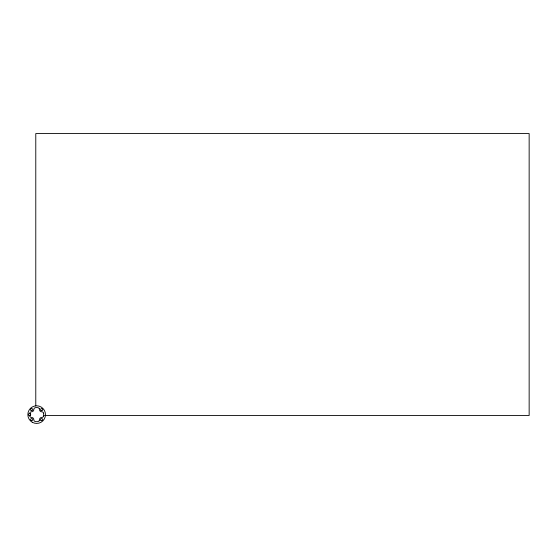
<?xml version="1.0" encoding="UTF-8"?>
<svg xmlns="http://www.w3.org/2000/svg" width="557" height="557" viewBox="0 0 557 557"><rect width="100%" height="100%" fill="white"/><g stroke="black" fill="none" stroke-linecap="round" stroke-linejoin="round"><path stroke-width="0.84" d="M30.642 414.854A1.058 1.058 0 0 1 28.894 415.39A1.058 1.058 0 0 1 29.305 413.607A1.058 1.058 0 0 1 30.642 414.854L29.765 416.058A1.601 1.601 0 0 0 30.085 416.733L30.572 417.158A2.332 2.332 0 0 0 31.728 417.485A2.117 2.117 0 0 1 33.789 419.553A2.332 2.332 0 0 0 34.109 420.709L34.541 421.196A1.601 1.601 0 0 0 35.216 421.517A7.046 7.046 0 0 0 38.036 421.531L38.106 421.517A1.601 1.601 0 0 0 38.774 421.189L39.206 420.702M44.483 415.501L529.15 415.501L529.15 133.576L35.78 133.576L35.78 405.928M39.206 408.532L38.781 408.044A1.601 1.601 0 0 0 38.106 407.717A7.046 7.046 0 0 0 35.286 407.703A1.601 1.601 0 0 0 34.541 408.044L34.116 408.532A2.332 2.332 0 0 0 33.796 409.68A2.117 2.117 0 0 1 31.728 411.748A2.332 2.332 0 0 0 30.572 412.069L30.085 412.5A1.601 1.601 0 0 0 29.758 413.176L30.663 414.478M43.557 413.176L43.571 413.245A7.046 7.046 0 0 1 43.557 416.058M43.557 416.058A1.601 1.601 0 0 1 43.237 416.733L42.75 417.158A2.332 2.332 0 0 1 41.594 417.485A2.117 2.117 0 0 0 39.533 419.553A2.332 2.332 0 0 1 39.206 420.709M43.557 413.176A1.601 1.601 0 0 0 43.237 412.5L42.75 412.076A2.332 2.332 0 0 0 41.594 411.755A2.117 2.117 0 0 1 39.533 409.68A2.332 2.332 0 0 0 39.206 408.532M31.15 410.551A1.058 1.058 0 0 0 32.731 409.632A1.058 1.058 0 0 0 31.15 408.72A1.058 1.058 0 0 0 31.15 410.551M41.114 410.551A1.058 1.058 0 0 0 42.701 409.632A1.058 1.058 0 0 0 41.114 408.72A1.058 1.058 0 0 0 41.114 410.551M30.851 420.257A1.058 1.058 0 0 0 32.661 419.992A1.058 1.058 0 0 0 31.519 418.558A1.058 1.058 0 0 0 30.851 420.257M40.814 420.257A1.058 1.058 0 0 0 42.624 419.992A1.058 1.058 0 0 0 41.49 418.558A1.058 1.058 0 0 0 40.814 420.257M32.257 422.248A8.808 8.808 0 0 0 45.472 414.617A8.808 8.808 0 0 0 32.257 406.986A8.808 8.808 0 0 0 32.257 422.248"/></g></svg>
